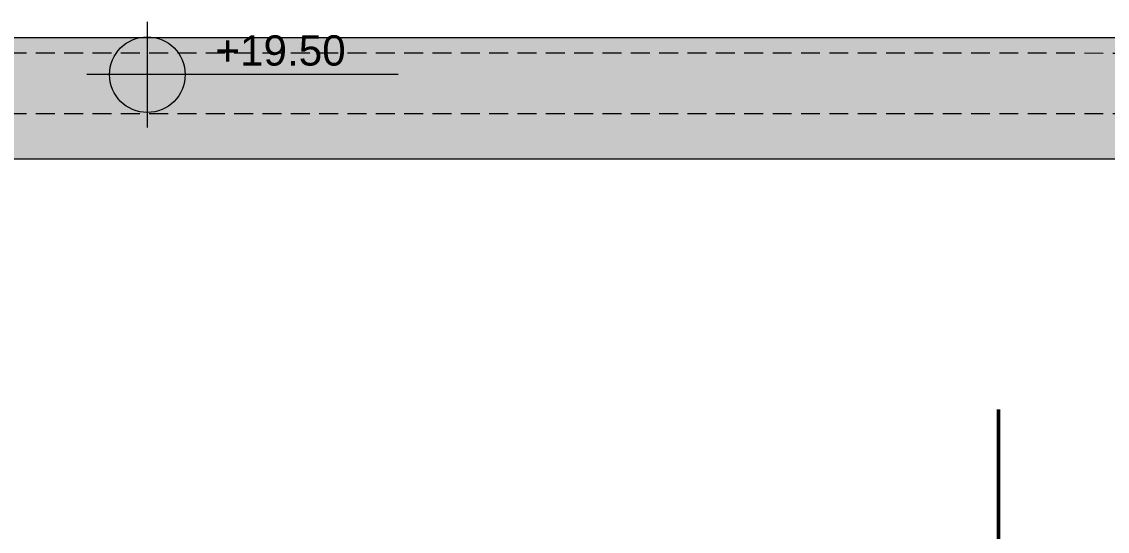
# Model space of a CAD drawing. Extents: x -2050 to 29725, y -1777 to 6820.
# Drawn here: x 26778.4 to 27137.6, y 2226.8 to 2395.3 of the extents above; entities that cross this region are included whole.
import ezdxf
from ezdxf.enums import TextEntityAlignment as Align

# ---------------------------------------------------------------- set-up
doc = ezdxf.new("R2010")
doc.units = 0
doc.header["$LTSCALE"] = 25
doc.header["$MEASUREMENT"] = 0
doc.linetypes.add('DOT2', pattern=[0.125, 0, -0.125])
doc.linetypes.add('HIDDEN', pattern=[0.375, 0.25, -0.125])
doc.layers.get('0').update_dxf_attribs({"color": 9, "lineweight": 9})
for name, color, linetype, lineweight in [('06A', 9, 'Continuous', 9), ('20', 9, 'DOT2', 9), ('21', 9, 'Continuous', 9)]:
    doc.layers.add(name, color=color, linetype=linetype, lineweight=lineweight)
doc.styles.add('Arial', font='arial.ttf', dxfattribs={"height": 2.5})
doc.styles.add('MuuM_TEXT-ITALIC', font='ARIALNI.TTF')

# ---------------------------------------------------------------- blocks, each defined once
blk = doc.blocks.new('0_elevationtarget-p-bk')
h = blk.add_hatch(color=254)
h.paths.add_polyline_path([(2.5, 0, 0.4142135623730951), (0, 2.5), (0, 0)])
h.paths.add_polyline_path([(0, 0), (-2.5, 0, 0.4142135623730951), (0, -2.5)])
blk.add_line((0, -3.5), (0, 3.5))
blk.add_lwpolyline([(16.60457400992163, 0), (-4, 0)])
blk.add_circle((0, 0), 2.5)
at = {"style": 'Arial'}
blk.add_attdef('BITMISKOT', text='', height=2, dxfattribs=at).set_placement((4.5, 0), align=Align.BOTTOM_LEFT)
at = {"style": 'MuuM_TEXT-ITALIC'}
blk.add_attdef('FINISHINGFLOORLEVEL', text='', height=2, dxfattribs=at).set_placement((4.5, -0.592087312414734), align=Align.TOP_LEFT)

msp = doc.modelspace()

# ---------------------------------------------------------------- hatches: boundary and pattern name
h = msp.add_hatch(color=253)
h.dxf.hatch_style = 1
h.paths.add_polyline_path([(27792.49852113694, 2389.969376369239), (26412.48747278982, 2389.96936345608), (26412.48747356106, 2349.969362703284), (27792.49848681682, 2349.969363233773)])

# ---------------------------------------------------------------- linework, layer by layer
at = {"layer": '06A'}
for points in [[(27792.49848255308, 2344.999978860941), (27792.49852113693, 2389.969363499199), (26412.48747278982, 2389.969354624958)], [(26412.48747356106, 2349.969350363734), (27792.49844257444, 2349.969350363734)]]:
    msp.add_lwpolyline(points, dxfattribs=at)
at = {"layer": '20', "linetype": 'HIDDEN'}
for points in [[(26417.49596970888, 2364.979374178536), (26417.49567300634, 2384.959094754902), (27787.49688536391, 2384.938878518922), (27787.49686995704, 2364.969420216384)], [(26417.49596970888, 2364.979374178536), (27787.49842776178, 2364.999718968034)]]:
    msp.add_lwpolyline(points, dxfattribs=at)
at = {"layer": '21', "const_width": 1.199999999999999}
msp.add_lwpolyline([(27101.61619928836, 2267.138295239926), (27101.61619928836, 2177.138295239926), (27091.93495636577, 2193.906699862285)], dxfattribs=at)

# ---------------------------------------------------------------- block references
at = {"layer": '21'}
ref = msp.add_blockref('0_elevationtarget-p-bk', (26820.00746020751, 2377.786938178815), dxfattribs=dict(at, xscale=5, yscale=5, zscale=5))
ref.add_attrib('BITMISKOT', '+19.50', dxfattribs={"layer": '0', "height": 10, "style": 'Arial'}).set_placement((26842.50746020751, 2377.786938178815), align=Align.BOTTOM_LEFT)

doc.saveas('drawing.dxf')
